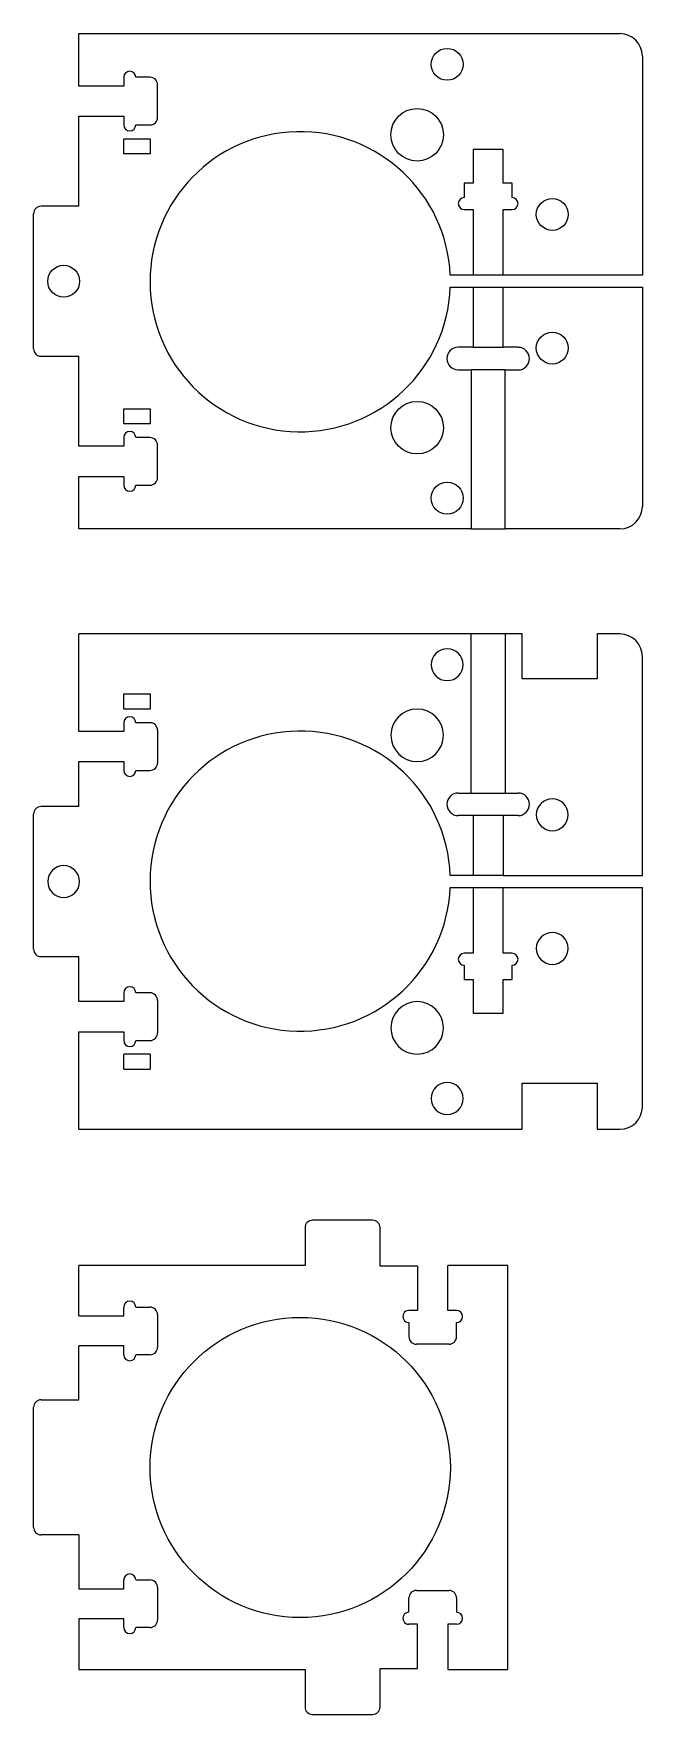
# Model space of a CAD drawing. Extents: x -1275 to -1113, y -407 to 41.
import ezdxf

# ---------------------------------------------------------------- set-up
doc = ezdxf.new("R2010")
doc.units = 0
doc.layers.get('0').update_dxf_attribs({"linetype": 'CONTINUOUS'})

msp = doc.modelspace()

# ---------------------------------------------------------------- linework, layer by layer
at = {"color": 7}
for p, q in [((-1262.96, 40.9), (-1118.81, 40.9)), ((-1262.96, 26.9), (-1262.96, 40.9)), ((-1112.81, 34.9), (-1112.81, -23.5)), ((-1250.96, 26.9), (-1262.96, 26.9)), ((-1250.96, 29.25), (-1250.96, 26.9)), ((-1243.96, 29.25), (-1247.76, 29.25)), ((-1241.96, 18.55), (-1241.96, 27.25)), ((-1262.96, 18.9), (-1250.96, 18.9)), ((-1262.96, -5.1), (-1262.96, 18.9)), ((-1250.96, 18.9), (-1250.96, 16.55)), ((-1247.76, 16.55), (-1243.96, 16.55)), ((-1250.96, 12.9), (-1243.96, 12.9)), ((-1250.96, 8.9), (-1250.96, 12.9)), ((-1243.96, 12.9), (-1243.96, 8.9)), ((-1157.89, 10), (-1157.89, 1)), ((-1149.89, 10), (-1157.89, 10)), ((-1149.89, 1), (-1149.89, 10)), ((-1243.96, 8.9), (-1250.96, 8.9)), ((-1160.24, 1), (-1160.24, -2.8)), ((-1157.89, 1), (-1160.24, 1)), ((-1147.54, 1), (-1149.89, 1)), ((-1147.54, -2.8), (-1147.54, 1)), ((-1274.96, -43.1), (-1274.96, -7.1)), ((-1262.96, -5.1), (-1272.96, -5.1)), ((-1160.24, -6), (-1157.89, -6)), ((-1157.89, -6), (-1157.89, -23.5)), ((-1149.89, -6), (-1147.54, -6)), ((-1149.89, -23.5), (-1149.89, -6)), ((-1157.89, -23.5), (-1164, -23.5)), ((-1163.99, -26.7), (-1157.89, -26.7)), ((-1149.89, -23.5), (-1157.89, -23.5)), ((-1157.89, -26.7), (-1149.89, -26.7)), ((-1157.89, -26.7), (-1157.89, -42.7)), ((-1112.81, -23.5), (-1149.89, -23.5)), ((-1149.89, -26.7), (-1112.81, -26.7)), ((-1149.89, -42.7), (-1149.89, -26.7)), ((-1112.81, -26.7), (-1112.81, -85.11)), ((-1157.89, -42.7), (-1161.89, -42.7)), ((-1157.89, -42.7), (-1149.89, -42.7)), ((-1145.89, -42.7), (-1149.89, -42.7)), ((-1145.89, -42.73), (-1145.89, -42.7)), ((-1272.96, -45.1), (-1262.96, -45.1)), ((-1262.96, -69.1), (-1262.96, -45.1)), ((-1161.89, -48.7), (-1158.39, -48.71)), ((-1149.39, -48.72), (-1158.39, -48.71)), ((-1158.39, -48.71), (-1158.39, -91.11)), ((-1149.39, -48.72), (-1145.89, -48.73)), ((-1149.39, -91.11), (-1149.39, -48.72)), ((-1250.96, -59.1), (-1243.96, -59.1)), ((-1250.96, -63.1), (-1250.96, -59.1)), ((-1243.96, -59.1), (-1243.96, -63.1)), ((-1243.96, -63.1), (-1250.96, -63.1)), ((-1250.96, -66.75), (-1250.96, -69.1)), ((-1243.96, -66.75), (-1247.76, -66.75)), ((-1250.96, -69.1), (-1262.96, -69.1)), ((-1241.96, -77.45), (-1241.96, -68.75)), ((-1262.96, -77.1), (-1250.96, -77.1)), ((-1262.96, -91.11), (-1262.96, -77.1)), ((-1250.96, -77.1), (-1250.96, -79.45)), ((-1247.76, -79.45), (-1243.96, -79.45)), ((-1158.39, -91.11), (-1262.96, -91.11)), ((-1158.39, -91.11), (-1149.39, -91.11)), ((-1118.81, -91.11), (-1149.39, -91.11)), ((-1158.39, -119.1), (-1262.96, -119.1)), ((-1262.96, -145.11), (-1262.96, -119.1)), ((-1158.39, -161.51), (-1158.39, -119.1)), ((-1149.39, -119.1), (-1158.39, -119.1)), ((-1144.81, -119.1), (-1149.39, -119.1)), ((-1149.39, -119.1), (-1149.39, -161.51)), ((-1144.81, -131.11), (-1144.81, -119.1)), ((-1118.81, -119.1), (-1124.81, -119.1)), ((-1124.81, -119.1), (-1124.81, -131.11)), ((-1112.81, -183.51), (-1112.81, -125.1)), ((-1124.81, -131.11), (-1144.81, -131.11)), ((-1250.96, -139.11), (-1250.96, -135.11)), ((-1250.96, -135.11), (-1243.96, -135.11)), ((-1243.96, -135.11), (-1243.96, -139.11)), ((-1243.96, -139.11), (-1250.96, -139.11)), ((-1250.96, -142.76), (-1250.96, -145.11)), ((-1243.96, -142.76), (-1247.76, -142.76)), ((-1250.96, -145.11), (-1262.96, -145.11)), ((-1241.96, -144.76), (-1241.96, -153.46)), ((-1262.96, -153.11), (-1250.96, -153.11)), ((-1262.96, -165.11), (-1262.96, -153.11)), ((-1250.96, -153.11), (-1250.96, -155.46)), ((-1247.76, -155.46), (-1243.96, -155.46)), ((-1262.96, -165.11), (-1272.96, -165.11)), ((-1161.89, -161.51), (-1158.39, -161.51)), ((-1158.39, -161.51), (-1149.39, -161.51)), ((-1149.39, -161.51), (-1145.89, -161.51)), ((-1274.96, -203.11), (-1274.96, -167.11)), ((-1157.89, -167.51), (-1161.89, -167.51)), ((-1157.89, -167.51), (-1157.89, -183.51)), ((-1149.89, -167.51), (-1157.89, -167.51)), ((-1145.89, -167.51), (-1149.89, -167.51)), ((-1149.89, -167.51), (-1149.89, -183.51)), ((-1157.89, -183.51), (-1163.99, -183.51)), ((-1149.89, -183.51), (-1157.89, -183.51)), ((-1149.89, -183.51), (-1112.81, -183.51)), ((-1164, -186.71), (-1157.89, -186.71)), ((-1157.89, -186.71), (-1157.89, -204.21)), ((-1157.89, -186.71), (-1149.89, -186.71)), ((-1149.89, -186.71), (-1112.81, -186.71)), ((-1149.89, -204.21), (-1149.89, -186.71)), ((-1112.81, -245.12), (-1112.81, -186.71)), ((-1272.96, -205.11), (-1262.96, -205.11)), ((-1262.96, -217.11), (-1262.96, -205.11)), ((-1157.89, -204.21), (-1160.24, -204.21)), ((-1147.54, -204.21), (-1149.89, -204.21)), ((-1160.24, -207.41), (-1160.24, -211.21)), ((-1147.54, -211.21), (-1147.54, -207.41)), ((-1250.96, -214.76), (-1250.96, -217.11)), ((-1243.96, -214.76), (-1247.76, -214.76)), ((-1160.24, -211.21), (-1157.89, -211.21)), ((-1157.89, -211.21), (-1157.89, -220.21)), ((-1149.89, -211.21), (-1147.54, -211.21)), ((-1149.89, -220.21), (-1149.89, -211.21)), ((-1250.96, -217.11), (-1262.96, -217.11)), ((-1241.96, -216.76), (-1241.96, -225.46)), ((-1157.89, -220.21), (-1149.89, -220.21)), ((-1262.96, -225.11), (-1250.96, -225.11)), ((-1262.96, -251.12), (-1262.96, -225.11)), ((-1250.96, -225.11), (-1250.96, -227.46)), ((-1247.76, -227.46), (-1243.96, -227.46)), ((-1250.97, -235.11), (-1250.97, -231.11)), ((-1243.96, -231.11), (-1250.97, -231.11)), ((-1243.96, -231.11), (-1243.96, -235.11)), ((-1250.97, -235.11), (-1243.96, -235.11)), ((-1144.81, -251.12), (-1144.81, -238.79)), ((-1144.81, -238.79), (-1124.81, -238.79)), ((-1124.81, -238.79), (-1124.81, -251.12)), ((-1262.96, -251.12), (-1144.81, -251.12)), ((-1124.81, -251.12), (-1118.81, -251.12)), ((-1202.67, -277.39), (-1202.67, -287.39)), ((-1184.67, -275.39), (-1200.67, -275.39)), ((-1182.67, -287.58), (-1182.67, -277.39)), ((-1202.67, -287.39), (-1262.96, -287.39)), ((-1262.96, -300.88), (-1262.96, -287.39)), ((-1172.67, -287.58), (-1182.67, -287.58)), ((-1172.67, -287.58), (-1172.67, -299.42)), ((-1148.66, -287.39), (-1164.67, -287.39)), ((-1164.67, -299.42), (-1164.67, -287.39)), ((-1148.66, -395.07), (-1148.66, -287.39)), ((-1250.96, -300.88), (-1250.96, -298.53)), ((-1247.76, -298.53), (-1243.96, -298.53)), ((-1172.67, -299.42), (-1175.01, -299.42)), ((-1162.31, -299.42), (-1164.67, -299.42)), ((-1262.96, -300.88), (-1250.96, -300.88)), ((-1241.96, -300.53), (-1241.96, -309.23)), ((-1175.01, -302.62), (-1175.01, -306.42)), ((-1162.31, -306.42), (-1162.31, -302.62)), ((-1250.96, -308.88), (-1262.96, -308.88)), ((-1262.96, -323.23), (-1262.96, -308.88)), ((-1250.96, -311.23), (-1250.96, -308.88)), ((-1164.31, -308.42), (-1173.01, -308.42)), ((-1243.96, -311.23), (-1247.76, -311.23)), ((-1274.96, -357.23), (-1274.96, -325.23)), ((-1272.96, -323.23), (-1262.96, -323.23)), ((-1262.96, -359.23), (-1272.96, -359.23)), ((-1262.96, -359.23), (-1262.96, -373.58)), ((-1250.96, -373.58), (-1250.96, -371.23)), ((-1247.76, -371.23), (-1243.96, -371.23)), ((-1262.96, -373.58), (-1250.96, -373.58)), ((-1241.96, -373.23), (-1241.96, -381.93)), ((-1175.01, -379.84), (-1175.01, -376.04)), ((-1173.01, -374.04), (-1164.31, -374.04)), ((-1162.31, -376.04), (-1162.31, -379.84)), ((-1250.96, -381.58), (-1262.96, -381.58)), ((-1262.96, -381.58), (-1262.96, -395.07)), ((-1250.96, -383.93), (-1250.96, -381.58)), ((-1243.96, -383.93), (-1247.76, -383.93)), ((-1172.67, -383.04), (-1175.01, -383.04)), ((-1172.67, -394.88), (-1172.67, -383.04)), ((-1162.31, -383.04), (-1164.67, -383.04)), ((-1164.67, -383.04), (-1164.67, -395.07)), ((-1262.96, -395.07), (-1202.67, -395.07)), ((-1202.67, -395.07), (-1202.67, -405.07)), ((-1182.67, -405.07), (-1182.67, -394.88)), ((-1182.67, -394.88), (-1172.67, -394.88)), ((-1164.67, -395.07), (-1148.66, -395.07)), ((-1200.67, -407.07), (-1184.67, -407.07))]:
    msp.add_line(p, q, dxfattribs=at)
for centre, radius in [((-1164.81, 32.71), 4.25), ((-1172.81, 13.94), 7), ((-1136.81, -7.29), 4.25), ((-1266.96, -25.1), 4.25), ((-1136.81, -42.91), 4.25), ((-1172.81, -64.14), 7), ((-1164.81, -82.91), 4.25), ((-1203.96, -341.26), 40)]:
    msp.add_circle(centre, radius, dxfattribs=at)
at = {"color": 7, "extrusion": (-2.17825e-16, 4.48647e-15, -1)}
for centre in [(1164.81, -127.3), (1136.81, -167.3), (1136.81, -202.92), (1164.81, -242.92)]:
    msp.add_circle(centre, 4.25, dxfattribs=at)
at = {"color": 7, "extrusion": (-9.53647e-17, 4.48647e-15, -1)}
for centre, radius in [((1172.81, -146.11), 7), ((1266.96, -185.11), 4.25), ((1172.81, -224.11), 7)]:
    msp.add_circle(centre, radius, dxfattribs=at)
at = {"color": 7}
for centre, radius, start, end in [((-1118.81, 34.9), 6, 360, 90), ((-1249.36, 29.25), 1.6, 0, 180), ((-1243.96, 27.25), 2, 360, 90), ((-1243.96, 18.55), 2, 270, 0), ((-1249.36, 16.55), 1.6, 180, 0), ((-1203.96, -25.23), 40, 2.4788, 357.8939), ((-1160.24, -4.4), 1.6, 90, 270), ((-1147.54, -4.4), 1.6, 270, 90), ((-1272.96, -7.1), 2, 90, 180), ((-1272.96, -43.1), 2, 180, 270), ((-1161.89, -45.7), 3, 90, 269.8973), ((-1145.89, -45.73), 3, 270, 90), ((-1249.36, -66.75), 1.6, 360, 180), ((-1243.96, -68.75), 2, 360, 90), ((-1249.36, -79.45), 1.6, 180, 360), ((-1243.96, -77.45), 2, 270, 0), ((-1118.81, -85.11), 6, 270, 0), ((-1118.81, -125.1), 6, 0, 90), ((-1249.36, -142.76), 1.6, 360, 180), ((-1243.96, -144.76), 2, 0, 90), ((-1203.96, -184.98), 40, 2.1061, 357.5212), ((-1249.36, -155.46), 1.6, 180, 360), ((-1243.96, -153.46), 2, 270, 0), ((-1272.96, -167.11), 2, 90, 180), ((-1161.89, -164.51), 3, 90, 270), ((-1145.89, -164.51), 3, 270, 90), ((-1272.96, -203.11), 2, 180, 270), ((-1160.24, -205.81), 1.6, 90, 270), ((-1147.54, -205.81), 1.6, 270, 90), ((-1249.36, -214.76), 1.6, 360, 180), ((-1243.96, -216.76), 2, 360, 90), ((-1249.36, -227.46), 1.6, 180, 360), ((-1243.96, -225.46), 2, 270, 0), ((-1118.81, -245.12), 6, 270, 360), ((-1200.67, -277.39), 2, 90, 180), ((-1184.67, -277.39), 2, 360, 90), ((-1249.36, -298.53), 1.6, 0, 180), ((-1243.96, -300.53), 2, 360, 90), ((-1175.01, -301.02), 1.6, 90.0008, 270.0175), ((-1162.31, -301.02), 1.6, 270.0199, 89.9983), ((-1173.01, -306.42), 2, 180.0091, 270.0091), ((-1164.31, -306.42), 2, 270.0091, 0.0091), ((-1249.36, -311.23), 1.6, 180, 360), ((-1243.96, -309.23), 2, 270, 0), ((-1272.96, -325.23), 2, 90, 180), ((-1272.96, -357.23), 2, 180, 270), ((-1249.36, -371.23), 1.6, 360, 180), ((-1243.96, -373.23), 2, 360, 90), ((-1173.01, -376.04), 2, 89.9909, 179.9909), ((-1164.31, -376.04), 2, 359.9909, 89.9909), ((-1175.01, -381.44), 1.6, 89.9825, 269.9992), ((-1162.31, -381.44), 1.6, 270.0017, 89.9801), ((-1249.36, -383.93), 1.6, 180, 360), ((-1243.96, -381.93), 2, 270, 360), ((-1200.67, -405.07), 2, 180, 270), ((-1184.67, -405.07), 2, 270, 360)]:
    msp.add_arc(centre, radius, start, end, dxfattribs=at)

doc.saveas('drawing.dxf')
